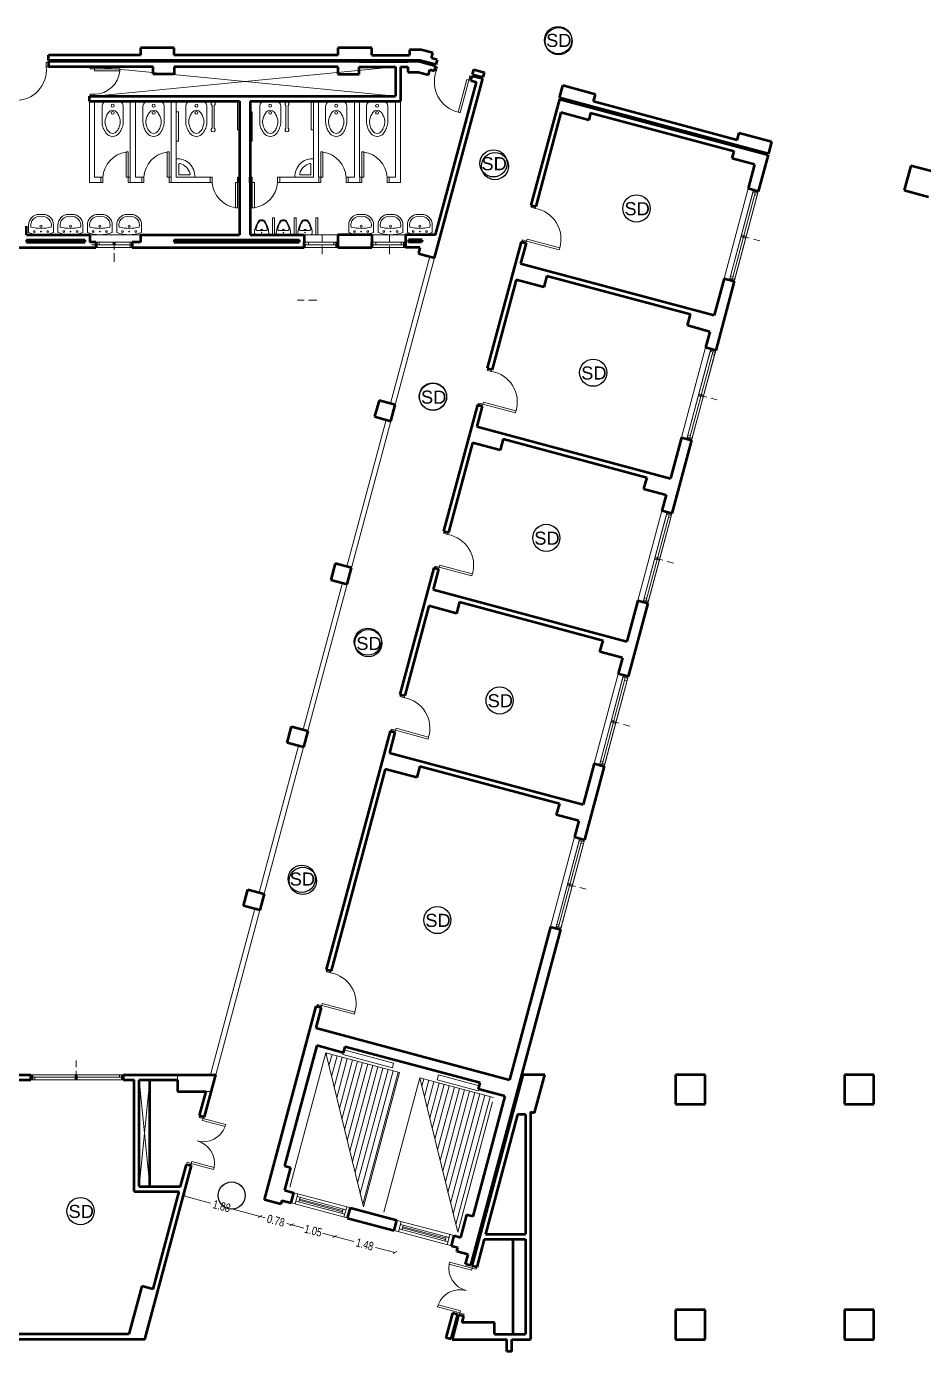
# Model space of a CAD drawing. Extents: x -24 to 119, y -16 to 95.
# Drawn here: x 12.5 to 33.75, y 9.56 to 40.95 of the extents above; entities that cross this region are included whole.
import ezdxf

# ---------------------------------------------------------------- set-up
doc = ezdxf.new("R2010")
doc.units = 0
doc.header["$LTSCALE"] = 0.8
doc.header["$MEASUREMENT"] = 0
doc.header["$PDMODE"] = 35
doc.header["$PDSIZE"] = 0.15
doc.linetypes.add('HIDDEN', pattern=[0.375, 0.25, -0.125])
doc.layers.get('0').update_dxf_attribs({"linetype": 'CONTINUOUS', "lineweight": 20})
doc.layers.get('DEFPOINTS').update_dxf_attribs({"linetype": 'CONTINUOUS', "lineweight": 20})
for name, color, linetype, lineweight in [('2-COL', 6, 'CONTINUOUS', 20), ('DOOR', 1, 'CONTINUOUS', 20), ('Elev', 31, 'CONTINUOUS', 20), ('HACTH', 2, 'CONTINUOUS', 20), ('WALL Part', 3, 'CONTINUOUS', 20), ('Walls', 1, 'CONTINUOUS', 50), ('WC', 3, 'CONTINUOUS', 20), ('WIN', 1, 'CONTINUOUS', 15)]:
    doc.layers.add(name, color=color, linetype=linetype, lineweight=lineweight)
doc.layers.add('FAS', color=4, linetype='CONTINUOUS')
doc.styles.add('MN-ANNO-Dim', font='sosa.shx', dxfattribs={"width": 0.8})
doc.styles.add('ROMANS', font='arial.ttf', dxfattribs={"width": 1.15, "height": 0.2})
doc.dimstyles.new('DIM- IN', dxfattribs={"dimtxt": 0.2, "dimasz": 0.07, "dimexe": 0.02, "dimexo": 0.1, "dimgap": 0.05, "dimtad": 0, "dimzin": 0, "dimdsep": 46, "dimtxsty": 'MN-ANNO-Dim', "dimblk": 'OBLIQUE', "dimcen": 0.1, "dimse1": 1, "dimse2": 1, "dimclrd": 191, "dimclre": 53, "dimclrt": 3, "dimadec": 0, "dimazin": 0, "dimtfac": 1, "dimtofl": 0, "dimtmove": 0, "dimatfit": 0, "dimfxl": 180, "dimtolj": 1, "dimtzin": 0, "dimlwd": 0, "dimlwe": 0, "dimarcsym": 0})

# ---------------------------------------------------------------- blocks, each defined once
blk = doc.blocks.new('A$C45795200')
for p, q in [((0, 0.12), (0, -0.12)), ((0.063, 0), (0.037, 0)), ((0.05, 0), (0.05, 0.011)), ((0.05, 0.011), (0.05, -0.012)), ((0.1, 0.114), (0.1, -0.114)), ((0.33, -0.03), (0.33, 0.03)), ((0.35, -0.03), (0.35, 0.03)), ((0, -0.044), (-0.007, -0.044))]:
    blk.add_line(p, q)
blk.add_circle((0.05, 0), 0.00697)
for centre, radius, start, end in [((0.05, 0.12), 0.05, 84.4274, 180), ((-0.002, -0.415), 0.588, 55.7905, 84.4274), ((0.154, 0.091), 0.0582, 73.8512, 157.0754), ((0.104, 0), 0.0245, 260.8971, 99.1029), ((0.104, 0), 0.0225, 260.8971, 99.1029), ((-0.002, -0.415), 0.568, 55.7905, 77.4754), ((0.3, 0.03), 0.03, 360, 55.7905), ((0.3, 0.03), 0.05, 360, 55.7905), ((0.05, -0.12), 0.05, 180, 275.5726), ((-0.002, 0.415), 0.588, 275.5726, 304.2095), ((0.154, -0.091), 0.0582, 202.9246, 286.1488), ((-0.002, 0.415), 0.568, 282.5246, 304.2095), ((0.3, -0.03), 0.03, 304.2095, 360), ((0.3, -0.03), 0.05, 304.2095, 360)]:
    blk.add_arc(centre, radius, start, end)
blk = doc.blocks.new('A$C455E5B58')
for p, q in [((0.045, 0.48), (-0.045, 0.48)), ((-0.295, 0.23), (-0.295, 0.05)), ((0.295, 0.05), (0.295, 0.23))]:
    blk.add_line(p, q)
for centre, radius in [((-0.158, 0.075), 0.02), ((0, 0.2), 0.025), ((0, 0.075), 0.01), ((0.158, 0.075), 0.02)]:
    blk.add_circle(centre, radius)
for centre, radius, start, end in [((-0.045, 0.23), 0.25, 90, 180), ((-0.045, 0.23), 0.2, 76.9971, 193.7173), ((0.045, 0.23), 0.2, 346.2827, 103.0029), ((0.045, 0.23), 0.25, 0, 90), ((0, 0.895), 0.895, 250.7605, 289.2395), ((0, 1.045), 0.895, 254.4967, 285.5033)]:
    blk.add_arc(centre, radius, start, end)
blk = doc.blocks.new('BD2')
for p, q in [((0.09, 0), (-0.09, 0)), ((-0.162, -0.315), (-0.162, -0.072)), ((0.162, -0.315), (0.162, -0.072))]:
    blk.add_line(p, q)
blk.add_lwpolyline([(-0.117, -0.315, -0.090619), (-0.106, -0.255, -0.076271), (-0.078, -0.19, -0.09883), (-0.036, -0.145), (-0.001, -0.136), (0.039, -0.148, -0.099446), (0.078, -0.19, -0.076271), (0.106, -0.255, -0.090619), (0.117, -0.315, -0.090619), (0.106, -0.375, -0.076271), (0.078, -0.44, -0.099446), (0.039, -0.482), (0, -0.494), (-0.039, -0.482, -0.099446), (-0.078, -0.44, -0.076271), (-0.106, -0.375, -0.090619)], format="xyb", close=True)
blk.add_lwpolyline([(0.162, -0.315, -0.000019), (0.162, -0.315, -0.087733), (0.149, -0.389, -0.074053), (0.116, -0.464, -0.109817), (0.058, -0.523), (0, -0.541), (-0.058, -0.523, -0.109817), (-0.116, -0.464, -0.074053), (-0.149, -0.389, -0.087733), (-0.162, -0.315, -0.087733)], format="xyb")
for centre in [(0.001, -0.067), (0.001, -0.176)]:
    blk.add_circle(centre, 0.0225)
for centre, start, end in [((-0.09, -0.072), 90, 180), ((0.09, -0.072), 360, 90)]:
    blk.add_arc(centre, 0.072, start, end)
blk = doc.blocks.new('_OBLIQUE')
at = {"color": 0, "linetype": 'ByBlock'}
blk.add_line((-0.5, -0.5), (0.5, 0.5), dxfattribs=at)
blk = doc.blocks.new('*D1352')
at = {"color": 191, "lineweight": 0, "transparency": 16777216}
for p, q in [((19.803, 12.289), (20.26, 12.166)), ((21.23, 11.907), (20.773, 12.029))]:
    blk.add_line(p, q, dxfattribs=at)
at = {"layer": 'DEFPOINTS', "color": 0, "transparency": 16777216}
for p in [(19.932, 12.772), (19.803, 12.289), (21.36, 12.389)]:
    blk.add_point(p, dxfattribs=at)
at = {"color": 191, "lineweight": 0, "transparency": 16777216, "xscale": 0.07, "yscale": 0.07, "zscale": 0.07}
for p, rotation in [((19.803, 12.289), 165.0000000000679), ((21.23, 11.907), 345.0000000000679)]:
    blk.add_blockref('_OBLIQUE', p, dxfattribs=dict(at, rotation=rotation))
at = {"color": 3, "transparency": 16777216, "insert": (20.516, 12.098), "char_height": 0.2, "attachment_point": 5, "rotation": 345, "style": 'MN-ANNO-Dim'}
blk.add_mtext('\\A1;1.48', dxfattribs=at)
blk = doc.blocks.new('*D1353')
at = {"color": 191, "lineweight": 0, "transparency": 16777216}
for p, q in [((18.785, 12.562), (19.072, 12.485)), ((19.803, 12.289), (19.516, 12.366))]:
    blk.add_line(p, q, dxfattribs=at)
at = {"layer": 'DEFPOINTS', "color": 0, "transparency": 16777216}
for p in [(18.914, 13.045), (18.785, 12.562), (19.932, 12.772)]:
    blk.add_point(p, dxfattribs=at)
at = {"color": 191, "lineweight": 0, "transparency": 16777216, "xscale": 0.07, "yscale": 0.07, "zscale": 0.07}
for p, rotation in [((18.785, 12.562), 165.0000000000679), ((19.803, 12.289), 345.0000000000679)]:
    blk.add_blockref('_OBLIQUE', p, dxfattribs=dict(at, rotation=rotation))
at = {"color": 3, "transparency": 16777216, "insert": (19.294, 12.425), "char_height": 0.2, "attachment_point": 5, "rotation": 345, "style": 'MN-ANNO-Dim'}
blk.add_mtext('\\A1;1.05', dxfattribs=at)
blk = doc.blocks.new('*D1354')
at = {"color": 191, "lineweight": 0, "transparency": 16777216}
for p, q in [((18.033, 12.763), (18.153, 12.731)), ((18.785, 12.562), (18.665, 12.594))]:
    blk.add_line(p, q, dxfattribs=at)
at = {"layer": 'DEFPOINTS', "color": 0, "transparency": 16777216}
for p in [(18.162, 13.246), (18.914, 13.045), (18.033, 12.763)]:
    blk.add_point(p, dxfattribs=at)
at = {"color": 191, "lineweight": 0, "transparency": 16777216, "xscale": 0.07, "yscale": 0.07, "zscale": 0.07}
for p, rotation in [((18.033, 12.763), 165.0000000000679), ((18.785, 12.562), 345.0000000000679)]:
    blk.add_blockref('_OBLIQUE', p, dxfattribs=dict(at, rotation=rotation))
at = {"color": 3, "transparency": 16777216, "insert": (18.409, 12.662), "char_height": 0.2, "attachment_point": 5, "rotation": 345, "style": 'MN-ANNO-Dim'}
blk.add_mtext('\\A1;0.78', dxfattribs=at)
blk = doc.blocks.new('*D1355')
at = {"color": 191, "lineweight": 0, "transparency": 16777216}
for p, q in [((16.217, 13.25), (16.861, 13.077)), ((18.033, 12.763), (17.389, 12.936))]:
    blk.add_line(p, q, dxfattribs=at)
at = {"layer": 'DEFPOINTS', "color": 0, "transparency": 16777216}
for p in [(16.346, 13.733), (16.217, 13.25), (18.162, 13.246)]:
    blk.add_point(p, dxfattribs=at)
at = {"color": 191, "lineweight": 0, "transparency": 16777216, "xscale": 0.07, "yscale": 0.07, "zscale": 0.07}
for p, rotation in [((16.217, 13.25), 165.0000000000679), ((18.033, 12.763), 345.0000000000679)]:
    blk.add_blockref('_OBLIQUE', p, dxfattribs=dict(at, rotation=rotation))
at = {"color": 3, "transparency": 16777216, "insert": (17.125, 13.006), "char_height": 0.2, "attachment_point": 5, "rotation": 345, "style": 'MN-ANNO-Dim'}
blk.add_mtext('\\A1;1.88', dxfattribs=at)
blk = doc.blocks.new('A$C465000F1')
at = {"layer": 'Elev'}
for p, q in [((-1.352, 0.362), (0, 0)), ((-1.253, 0.336), (-1.318, 0.094)), ((-1.417, 0.121), (-0.065, -0.241)), ((-1.3, 0.162), (-0.146, -0.147)), ((-1.271, 0.268), (-0.117, -0.041)), ((-1.203, 0.25), (-1.232, 0.144)), ((-1.221, 0.184), (-0.203, -0.089)), ((-1.214, 0.21), (-0.196, -0.063)), ((-0.099, 0.027), (-0.164, -0.215)), ((-0.185, -0.023), (-0.214, -0.129))]:
    blk.add_line(p, q, dxfattribs=at)

msp = doc.modelspace()

# ---------------------------------------------------------------- hatches: boundary and pattern name
at = {"layer": 'HACTH'}
h = msp.add_hatch(dxfattribs=at)
h.set_pattern_fill('ANSI31', color=256, angle=45, style=0)
h.set_pattern_definition([(255, (-10.62129, 22.10372), (-0.12074073, 0.0323524), [])])
h.paths.add_polyline_path([(20.062, 14.717), (19.594, 16.625), (20.771, 15.945)])
h.paths.add_polyline_path([(20.485, 12.99), (20.062, 14.717), (20.771, 15.945), (21.209, 15.692)])
h.paths.add_polyline_path([(21.209, 15.692), (20.771, 15.945), (20.961, 16.274), (21.338, 16.173)])
h.paths.add_polyline_path([(20.771, 15.945), (19.594, 16.625), (19.59, 16.642), (20.961, 16.274)])
h = msp.add_hatch(dxfattribs=at)
h.set_pattern_fill('ANSI31', color=256, angle=45, style=0)
h.set_pattern_definition([(255, (50.23276, 5.79792), (0.12074073, -0.0323524), [])])
h.paths.add_polyline_path([(22.717, 12.393), (23.569, 15.576), (21.837, 16.04), (21.837, 15.98)])

# ---------------------------------------------------------------- linework, layer by layer
at = {"layer": '2-COL'}
msp.add_lwpolyline([(16.879, 15.72), (16.079, 15.72), (16.079, 16.12), (16.986, 16.12)], close=True, dxfattribs=at)
at = {"layer": 'DOOR'}
for p, q in [((12.97, 40.1), (13.02, 40.1)), ((12.97, 40), (12.97, 40.1)), ((13.02, 40), (12.97, 40)), ((14.01, 39.95), (14.01, 40)), ((14.11, 39.95), (14.01, 39.95)), ((14.11, 40), (14.11, 39.95)), ((22.161, 39.904), (22.21, 39.891)), ((22.236, 39.987), (22.187, 40)), ((22.21, 39.891), (22.236, 39.987)), ((22.982, 39.684), (23.008, 39.78)), ((23.031, 39.671), (22.982, 39.684)), ((23.008, 39.78), (23.057, 39.767)), ((14.01, 39.35), (14.01, 39.3)), ((14.11, 39.35), (14.01, 39.35)), ((14.11, 39.3), (14.11, 39.35)), ((14.26, 37.38), (14.31, 37.38)), ((14.31, 37.38), (14.31, 37.26)), ((14.96, 37.38), (14.91, 37.38)), ((14.91, 37.38), (14.91, 37.26)), ((15.23, 37.38), (15.28, 37.38)), ((15.28, 37.38), (15.28, 37.26)), ((15.93, 37.38), (15.88, 37.38)), ((15.88, 37.38), (15.88, 37.26)), ((16.9, 37.38), (16.85, 37.38)), ((16.9, 37.26), (16.9, 37.38)), ((17.5, 37.38), (17.55, 37.38)), ((17.5, 37.26), (17.5, 37.38)), ((17.85, 37.38), (17.8, 37.38)), ((17.85, 37.26), (17.85, 37.38)), ((18.45, 37.38), (18.5, 37.38)), ((18.45, 37.26), (18.45, 37.38)), ((19.424, 37.38), (19.474, 37.38)), ((19.474, 37.38), (19.474, 37.26)), ((20.124, 37.38), (20.074, 37.38)), ((20.074, 37.38), (20.074, 37.26)), ((20.396, 37.38), (20.446, 37.38)), ((20.446, 37.38), (20.446, 37.26)), ((21.096, 37.38), (21.046, 37.38)), ((21.046, 37.38), (21.046, 37.26)), ((14.31, 37.26), (14.26, 37.26)), ((14.91, 37.26), (14.96, 37.26)), ((15.28, 37.26), (15.23, 37.26)), ((15.88, 37.26), (15.93, 37.26)), ((16.85, 37.26), (16.9, 37.26)), ((17.55, 37.26), (17.5, 37.26)), ((17.8, 37.26), (17.85, 37.26)), ((18.5, 37.26), (18.45, 37.26)), ((19.474, 37.26), (19.424, 37.26)), ((20.074, 37.26), (20.124, 37.26)), ((20.446, 37.26), (20.396, 37.26)), ((21.046, 37.26), (21.096, 37.26)), ((24.459, 36.669), (24.472, 36.717)), ((24.556, 36.643), (24.459, 36.669)), ((24.569, 36.691), (24.556, 36.643)), ((24.252, 35.896), (24.239, 35.848)), ((24.349, 35.87), (24.252, 35.896)), ((24.336, 35.822), (24.349, 35.87)), ((23.424, 32.805), (23.437, 32.853)), ((23.52, 32.779), (23.424, 32.805)), ((23.533, 32.828), (23.52, 32.779)), ((23.217, 32.032), (23.204, 31.984)), ((23.313, 32.006), (23.217, 32.032)), ((23.3, 31.958), (23.313, 32.006)), ((22.389, 28.941), (22.402, 28.99)), ((22.485, 28.916), (22.389, 28.941)), ((22.498, 28.964), (22.485, 28.916)), ((22.182, 28.169), (22.169, 28.12)), ((22.278, 28.143), (22.182, 28.169)), ((22.265, 28.094), (22.278, 28.143)), ((21.353, 25.078), (21.366, 25.126)), ((21.45, 25.052), (21.353, 25.078)), ((21.463, 25.1), (21.45, 25.052)), ((21.146, 24.305), (21.133, 24.257)), ((21.243, 24.279), (21.146, 24.305)), ((21.23, 24.231), (21.243, 24.279)), ((19.606, 18.558), (19.619, 18.606)), ((19.703, 18.532), (19.606, 18.558)), ((19.716, 18.58), (19.703, 18.532)), ((19.399, 17.785), (19.386, 17.737)), ((19.496, 17.759), (19.399, 17.785)), ((19.483, 17.711), (19.496, 17.759)), ((16.59, 15.107), (16.603, 15.156)), ((16.687, 15.081), (16.59, 15.107)), ((16.7, 15.13), (16.687, 15.081)), ((16.306, 14.045), (16.293, 13.996)), ((16.402, 14.019), (16.306, 14.045)), ((16.389, 13.971), (16.402, 14.019)), ((23.07, 11.587), (23.057, 11.539)), ((23.057, 11.539), (23.154, 11.513)), ((23.154, 11.513), (23.167, 11.561)), ((22.76, 10.428), (22.772, 10.476)), ((22.772, 10.476), (22.869, 10.45)), ((22.869, 10.45), (22.856, 10.402))]:
    msp.add_line(p, q, dxfattribs=at)
for points in [[(14.71, 39.95), (14.71, 39.9), (14.11, 39.9), (14.11, 39.95)], [(22.775, 38.911), (22.727, 38.924), (22.934, 39.697), (22.982, 39.684)], [(14.91, 37.98), (14.86, 37.98), (14.86, 37.38), (14.91, 37.38)], [(15.88, 37.98), (15.83, 37.98), (15.83, 37.38), (15.88, 37.38)], [(19.474, 37.98), (19.524, 37.98), (19.524, 37.38), (19.474, 37.38)], [(20.446, 37.98), (20.496, 37.98), (20.496, 37.38), (20.446, 37.38)], [(17.5, 36.66), (17.45, 36.66), (17.45, 37.26), (17.5, 37.26)], [(17.85, 36.66), (17.9, 36.66), (17.9, 37.26), (17.85, 37.26)], [(25.121, 35.663), (25.134, 35.711), (24.362, 35.918), (24.349, 35.87)], [(24.086, 31.799), (24.099, 31.848), (23.326, 32.055), (23.313, 32.006)], [(23.051, 27.936), (23.064, 27.984), (22.291, 28.191), (22.278, 28.143)], [(22.016, 24.072), (22.029, 24.12), (21.256, 24.327), (21.243, 24.279)], [(20.269, 17.552), (20.282, 17.6), (19.509, 17.807), (19.496, 17.759)], [(17.218, 14.939), (17.205, 14.891), (16.674, 15.033), (16.687, 15.081)], [(16.934, 13.877), (16.947, 13.925), (16.415, 14.067), (16.402, 14.019)], [(22.526, 11.681), (22.513, 11.633), (23.044, 11.49), (23.057, 11.539)], [(22.241, 10.618), (22.254, 10.667), (22.785, 10.524), (22.772, 10.476)]]:
    msp.add_lwpolyline(points, close=True, dxfattribs=at)
for centre, radius, start, end in [((12.24, 39.932), 0.733, 268.4075, 5.2877), ((14.112, 39.95), 0.6, 269.8007, 355.2202), ((22.897, 39.637), 0.733, 159.7123, 256.5925), ((14.959, 37.337), 0.65, 98.7609, 176.2182), ((15.929, 37.337), 0.65, 98.7609, 176.2182), ((19.424, 37.337), 0.65, 3.7818, 81.2391), ((20.397, 37.337), 0.65, 3.7818, 81.2391), ((17.549, 37.303), 0.65, 183.7818, 261.2391), ((17.801, 37.303), 0.65, 278.7609, 356.2182), ((24.432, 35.921), 0.733, 343.4075, 80.2877), ((23.397, 32.057), 0.733, 343.4075, 80.2877), ((22.362, 28.193), 0.733, 343.4075, 80.2877), ((21.326, 24.33), 0.733, 343.4075, 80.2877), ((19.579, 17.81), 0.733, 343.4075, 80.2877), ((16.689, 15.081), 0.55, 254.7628, 339.7846), ((16.405, 14.018), 0.55, 350.2154, 75.2372), ((23.055, 11.539), 0.55, 170.2154, 255.2372), ((22.77, 10.477), 0.55, 74.7628, 159.7846)]:
    msp.add_arc(centre, radius, start, end, dxfattribs=at)
at = {"layer": 'Elev'}
for p, q in [((18.737, 13.459), (19.59, 16.642)), ((19.59, 16.642), (21.338, 16.173)), ((19.59, 16.642), (20.485, 12.99)), ((20.023, 16.712), (19.992, 16.596)), ((20.023, 16.712), (21.2, 16.397)), ((19.992, 16.596), (21.169, 16.281)), ((21.2, 16.397), (21.169, 16.281)), ((21.338, 16.173), (20.485, 12.99)), ((21.821, 16.044), (20.968, 12.861)), ((21.821, 16.044), (22.717, 12.393)), ((21.821, 16.044), (23.569, 15.576)), ((22.259, 16.113), (22.228, 15.997)), ((22.259, 16.113), (23.23, 15.853)), ((15.421, 13.47), (15.171, 16)), ((15.421, 16), (15.171, 13.47)), ((22.228, 15.997), (23.199, 15.737)), ((23.23, 15.853), (23.199, 15.737)), ((23.543, 15.475), (22.717, 12.393))]:
    msp.add_line(p, q, dxfattribs=at)
at = {"layer": 'FAS'}
for centre in [(25.098, 40.63), (25.11, 40.604), (23.566, 37.71), (23.601, 37.645), (26.954, 36.642), (25.929, 32.751), (22.13, 32.187), (22.133, 32.178), (24.818, 28.837), (20.589, 26.379), (20.6, 26.343), (23.711, 24.986), (19.022, 20.762), (19.048, 20.711), (22.235, 19.784), (17.362, 13.257), (13.781, 12.888)]:
    msp.add_circle(centre, 0.322, dxfattribs=at)
at = {"layer": 'WALL Part'}
for p, q in [((13.99, 39.18), (13.99, 37.26)), ((14.11, 39.18), (14.11, 37.38)), ((14.96, 39.18), (14.96, 37.26)), ((15.08, 39.18), (15.08, 37.38)), ((15.93, 39.18), (15.93, 37.38)), ((16.05, 39.18), (16.05, 37.38)), ((19.3, 39.18), (19.3, 37.38)), ((19.42, 39.18), (19.42, 37.38)), ((20.27, 39.18), (20.27, 37.38)), ((20.39, 39.18), (20.39, 37.38)), ((21.24, 39.18), (21.24, 37.38)), ((21.36, 39.18), (21.36, 37.26)), ((14.11, 37.38), (14.26, 37.38)), ((14.123, 37.38), (14.26, 37.38)), ((14.26, 37.38), (14.26, 37.26)), ((14.26, 37.26), (14.26, 37.38)), ((14.26, 37.38), (14.26, 37.26)), ((15.08, 37.38), (15.23, 37.38)), ((15.23, 37.38), (15.23, 37.26)), ((15.23, 37.26), (15.23, 37.38)), ((15.23, 37.38), (15.23, 37.26)), ((15.93, 37.26), (15.93, 37.38)), ((15.93, 37.26), (15.93, 37.38)), ((15.93, 37.38), (15.93, 37.26)), ((16.05, 37.38), (16.85, 37.38)), ((16.85, 37.26), (16.85, 37.38)), ((16.85, 37.38), (16.85, 37.26)), ((16.85, 37.26), (16.85, 37.38)), ((18.5, 37.26), (18.5, 37.38)), ((18.5, 37.38), (18.5, 37.26)), ((18.5, 37.26), (18.5, 37.38)), ((18.5, 37.38), (19.3, 37.38)), ((19.42, 37.38), (19.424, 37.38)), ((19.424, 37.26), (19.424, 37.38)), ((19.424, 37.26), (19.424, 37.38)), ((19.424, 37.38), (19.424, 37.26)), ((20.124, 37.38), (20.124, 37.26)), ((20.124, 37.26), (20.124, 37.38)), ((20.124, 37.38), (20.124, 37.26)), ((20.124, 37.38), (20.27, 37.38)), ((20.39, 37.38), (20.396, 37.38)), ((20.396, 37.26), (20.396, 37.38)), ((20.396, 37.26), (20.396, 37.38)), ((20.396, 37.38), (20.396, 37.26)), ((21.096, 37.38), (21.096, 37.26)), ((21.096, 37.26), (21.096, 37.38)), ((21.096, 37.38), (21.096, 37.26)), ((21.096, 37.38), (21.24, 37.38)), ((13.99, 37.26), (14.26, 37.26)), ((14.96, 37.26), (15.23, 37.26)), ((15.93, 37.26), (16.85, 37.26)), ((18.5, 37.26), (19.424, 37.26)), ((20.124, 37.26), (20.396, 37.26)), ((21.096, 37.26), (21.36, 37.26))]:
    msp.add_line(p, q, dxfattribs=at)
at = {"layer": 'Walls'}
for p, q in [((15.2, 40.27), (13.02, 40.27)), ((13.02, 40.15), (13.02, 40.27)), ((16, 40.45), (15.2, 40.45)), ((15.2, 40.45), (15.2, 40.27)), ((16, 40.27), (16, 40.45)), ((19.749, 40.27), (16, 40.27)), ((19.88, 40.27), (19.749, 40.27)), ((20.68, 40.45), (19.88, 40.45)), ((19.88, 40.45), (19.88, 40.27)), ((20.68, 40.27), (20.68, 40.45)), ((20.68, 40.27), (21.572, 40.27)), ((21.855, 40.4), (21.572, 40.4)), ((21.572, 40.4), (21.572, 40.27)), ((22.128, 40.327), (21.855, 40.4)), ((22.094, 40.201), (22.128, 40.327)), ((22.231, 40.165), (22.094, 40.201)), ((21.822, 40.15), (13.02, 40.15)), ((13.02, 40.12), (13.02, 40)), ((21.818, 40.12), (13.02, 40.12)), ((13.02, 40.12), (13.02, 40)), ((15.5, 40), (13.02, 40)), ((14.11, 40), (13.99, 40)), ((15.5, 39.82), (15.5, 40)), ((19.749, 40), (16, 40)), ((16, 40), (16, 39.82)), ((19.88, 40), (19.749, 40)), ((19.88, 40), (19.88, 39.82)), ((20.38, 40.12), (21.535, 40.12)), ((20.38, 40), (21.24, 40)), ((20.38, 40), (21.24, 40)), ((20.38, 39.82), (20.38, 40)), ((21.24, 40), (21.24, 39.3)), ((21.36, 40), (21.535, 40)), ((21.36, 40), (21.535, 40)), ((21.36, 40), (21.36, 39.18)), ((21.535, 40), (21.535, 39.87)), ((21.535, 39.87), (21.785, 39.87)), ((21.785, 39.87), (22.026, 39.805)), ((21.818, 40.12), (22.192, 40.02)), ((22.2, 40.049), (21.822, 40.15)), ((22.026, 39.805), (22.059, 39.926)), ((22.06, 39.931), (22.161, 39.904)), ((22.192, 40.02), (22.161, 39.904)), ((22.231, 40.165), (22.2, 40.049)), ((23.07, 39.816), (23.101, 39.932)), ((23.101, 39.932), (23.349, 39.865)), ((16, 39.82), (15.5, 39.82)), ((19.88, 39.82), (20.38, 39.82)), ((22.171, 35.47), (23.31, 39.72)), ((22.194, 36.02), (23.163, 39.635)), ((23.031, 39.671), (23.062, 39.787)), ((23.031, 39.671), (23.163, 39.635)), ((23.062, 39.787), (23.31, 39.72)), ((23.07, 39.816), (23.318, 39.749)), ((23.318, 39.749), (23.349, 39.865)), ((25.133, 39.263), (25.211, 39.552)), ((25.984, 39.345), (25.211, 39.552)), ((13.99, 39.3), (14.11, 39.3)), ((13.99, 39.18), (13.99, 39.3)), ((14.11, 39.3), (21.24, 39.3)), ((30.079, 37.938), (25.133, 39.263)), ((25.937, 39.172), (25.984, 39.345)), ((13.99, 39.18), (17.55, 39.18)), ((17.55, 39.18), (17.55, 37.38)), ((17.8, 39.18), (17.8, 37.38)), ((17.8, 39.18), (21.36, 39.18)), ((25.126, 39.234), (24.453, 36.722)), ((25.126, 39.234), (30.071, 37.909)), ((29.337, 38.26), (25.937, 39.172)), ((25.164, 38.913), (24.569, 36.691)), ((25.821, 38.737), (25.164, 38.913)), ((25.867, 38.911), (25.821, 38.737)), ((25.867, 38.911), (29.267, 38)), ((29.337, 38.26), (29.384, 38.434)), ((29.384, 38.434), (30.157, 38.227)), ((29.221, 37.826), (29.267, 38)), ((30.157, 38.227), (30.079, 37.938)), ((29.752, 37.683), (29.221, 37.826)), ((29.752, 37.683), (29.599, 37.111)), ((30.071, 37.909), (29.84, 37.046)), ((17.55, 37.38), (17.55, 36.02)), ((17.55, 37.38), (17.55, 36.02)), ((17.55, 37.38), (17.55, 37.26)), ((17.55, 37.38), (17.55, 37.26)), ((17.55, 37.26), (17.55, 37.38)), ((17.8, 37.38), (17.8, 36.02)), ((17.8, 37.38), (17.8, 36.02)), ((17.8, 37.38), (17.8, 37.26)), ((17.8, 37.38), (17.8, 37.26)), ((17.8, 37.26), (17.8, 37.38)), ((33.451, 37.655), (33.296, 37.076)), ((34.03, 37.5), (33.451, 37.655)), ((29.84, 37.046), (29.599, 37.111)), ((29.724, 37.077), (29.84, 37.046)), ((29.724, 37.077), (29.84, 37.046)), ((33.296, 37.076), (33.875, 36.92)), ((24.453, 36.722), (24.569, 36.691)), ((12.5, 36.02), (12.5, 36.22)), ((12.5, 36.02), (14, 36.02)), ((12.5, 35.9), (13.88, 35.9)), ((12.5, 35.9), (12.5, 35.84)), ((12.5, 35.84), (13.88, 35.84)), ((13.88, 35.9), (13.88, 35.84)), ((14, 36.02), (14, 35.84)), ((14.145, 35.84), (14, 35.84)), ((14.145, 35.84), (14.145, 35.72)), ((15.005, 35.84), (15.005, 35.72)), ((15.2, 35.84), (15.005, 35.84)), ((15.2, 36.02), (17.55, 36.02)), ((15.2, 36.02), (15.2, 35.84)), ((16, 35.9), (18.96, 35.9)), ((16, 35.9), (16, 35.84)), ((16, 35.84), (18.96, 35.84)), ((17.8, 36.02), (19.08, 36.02)), ((18.96, 35.9), (18.96, 35.84)), ((18.96, 35.9), (18.96, 35.84)), ((19.08, 36.02), (19.08, 35.72)), ((19.08, 36.02), (19.08, 35.72)), ((19.08, 35.84), (19.08, 35.72)), ((19.08, 35.84), (19.08, 35.72)), ((19.08, 35.72), (19.08, 35.84)), ((19.08, 35.84), (19.08, 35.72)), ((19.08, 35.84), (19.08, 35.72)), ((19.08, 35.72), (19.08, 35.84)), ((20.68, 36.02), (19.88, 36.02)), ((19.88, 36.02), (19.88, 35.72)), ((19.88, 36.02), (19.88, 35.77)), ((19.88, 35.84), (19.88, 35.72)), ((19.88, 35.72), (19.88, 35.84)), ((20.68, 36.02), (20.68, 35.72)), ((20.68, 36.02), (20.68, 35.72)), ((20.68, 35.84), (20.68, 35.72)), ((20.68, 35.84), (20.68, 35.72)), ((20.68, 35.72), (20.68, 35.84)), ((20.68, 35.84), (20.68, 35.72)), ((20.68, 35.84), (20.68, 35.72)), ((20.68, 35.72), (20.68, 35.84)), ((22.194, 36.02), (21.48, 36.02)), ((21.48, 36.02), (21.48, 35.72)), ((21.48, 36.02), (21.48, 35.72)), ((21.48, 35.84), (21.48, 35.72)), ((21.48, 35.72), (21.48, 35.84)), ((21.872, 35.9), (21.55, 35.9)), ((21.55, 35.9), (21.55, 35.84)), ((21.55, 35.9), (21.55, 35.84)), ((21.856, 35.84), (21.55, 35.84)), ((21.872, 35.9), (21.856, 35.84)), ((24.22, 35.853), (23.417, 32.859)), ((24.336, 35.822), (24.206, 35.339)), ((24.336, 35.822), (24.22, 35.853)), ((24.22, 35.853), (24.336, 35.822)), ((24.336, 35.822), (24.328, 35.795)), ((12.12, 35.72), (14.145, 35.72)), ((15.005, 35.72), (19.08, 35.72)), ((19.88, 35.72), (20.68, 35.72)), ((21.824, 35.72), (21.48, 35.72)), ((21.824, 35.72), (21.785, 35.574)), ((21.785, 35.574), (22.171, 35.47)), ((24.206, 35.339), (28.794, 34.11)), ((24.103, 34.953), (23.533, 32.828)), ((24.76, 34.777), (24.103, 34.953)), ((24.832, 35.047), (24.76, 34.777)), ((24.832, 35.047), (28.232, 34.136)), ((29.029, 34.986), (28.794, 34.11)), ((29.271, 34.921), (28.831, 33.279)), ((29.029, 34.986), (29.271, 34.921)), ((29.155, 34.952), (29.271, 34.921)), ((29.271, 34.921), (29.155, 34.952)), ((28.16, 33.866), (28.232, 34.136)), ((28.691, 33.723), (28.16, 33.866)), ((28.691, 33.723), (28.589, 33.344)), ((28.831, 33.279), (28.589, 33.344)), ((28.715, 33.31), (28.831, 33.279)), ((28.715, 33.31), (28.831, 33.279)), ((23.417, 32.859), (23.533, 32.828)), ((20.853, 32.096), (20.749, 31.71)), ((21.239, 31.993), (20.853, 32.096)), ((20.749, 31.71), (21.136, 31.606)), ((21.136, 31.606), (21.239, 31.993)), ((23.185, 31.989), (22.382, 28.995)), ((23.3, 31.958), (23.171, 31.475)), ((23.3, 31.958), (23.185, 31.989)), ((23.185, 31.989), (23.3, 31.958)), ((23.3, 31.958), (23.293, 31.931)), ((23.171, 31.475), (27.759, 30.246)), ((23.068, 31.089), (22.498, 28.964)), ((23.724, 30.913), (23.068, 31.089)), ((23.797, 31.183), (23.724, 30.913)), ((23.797, 31.183), (27.197, 30.272)), ((28.02, 31.219), (27.759, 30.246)), ((28.261, 31.154), (27.795, 29.415)), ((28.02, 31.219), (28.261, 31.154)), ((28.145, 31.185), (28.261, 31.154)), ((28.261, 31.154), (28.145, 31.185)), ((27.197, 30.272), (27.124, 30.002)), ((27.124, 30.002), (27.656, 29.859)), ((27.656, 29.859), (27.554, 29.48)), ((27.795, 29.415), (27.554, 29.48)), ((27.68, 29.446), (27.795, 29.415)), ((27.68, 29.446), (27.795, 29.415)), ((22.382, 28.995), (22.498, 28.964)), ((19.818, 28.233), (19.714, 27.846)), ((20.204, 28.129), (19.818, 28.233)), ((20.1, 27.743), (20.204, 28.129)), ((22.149, 28.126), (21.347, 25.131)), ((22.265, 28.094), (22.136, 27.612)), ((22.265, 28.094), (22.149, 28.126)), ((22.149, 28.126), (22.265, 28.094)), ((22.265, 28.094), (22.258, 28.067)), ((19.714, 27.846), (20.1, 27.743)), ((22.136, 27.612), (26.724, 26.382)), ((22.762, 27.32), (22.689, 27.049)), ((22.762, 27.32), (26.162, 26.409)), ((26.985, 27.355), (26.724, 26.382)), ((26.985, 27.355), (27.226, 27.29)), ((27.11, 27.321), (27.226, 27.29)), ((27.226, 27.29), (27.11, 27.321)), ((22.032, 27.225), (21.463, 25.1)), ((22.689, 27.049), (22.032, 27.225)), ((27.226, 27.29), (26.76, 25.551)), ((26.089, 26.138), (26.162, 26.409)), ((26.62, 25.996), (26.089, 26.138)), ((26.62, 25.996), (26.519, 25.616)), ((26.76, 25.551), (26.519, 25.616)), ((26.644, 25.583), (26.76, 25.551)), ((26.644, 25.583), (26.76, 25.551)), ((21.347, 25.131), (21.463, 25.1)), ((18.679, 23.983), (18.782, 24.369)), ((18.782, 24.369), (19.169, 24.265)), ((19.169, 24.265), (19.065, 23.879)), ((21.114, 24.262), (19.6, 18.611)), ((21.23, 24.231), (21.1, 23.748)), ((21.23, 24.231), (21.114, 24.262)), ((21.114, 24.262), (21.23, 24.231)), ((21.23, 24.231), (21.223, 24.204)), ((19.065, 23.879), (18.679, 23.983)), ((21.1, 23.748), (25.689, 22.518)), ((20.997, 23.361), (19.716, 18.58)), ((21.75, 23.16), (20.997, 23.361)), ((21.823, 23.43), (21.75, 23.16)), ((21.823, 23.43), (25.126, 22.545)), ((25.949, 23.491), (25.689, 22.518)), ((26.191, 23.426), (25.725, 21.688)), ((25.949, 23.491), (26.191, 23.426)), ((26.075, 23.457), (26.191, 23.426)), ((26.191, 23.426), (26.075, 23.457)), ((25.126, 22.545), (25.054, 22.274)), ((25.585, 22.132), (25.054, 22.274)), ((25.585, 22.132), (25.483, 21.752)), ((25.483, 21.752), (25.725, 21.688)), ((25.609, 21.719), (25.725, 21.688)), ((17.643, 20.119), (17.747, 20.505)), ((17.747, 20.505), (18.133, 20.402)), ((18.03, 20.015), (17.643, 20.119)), ((18.133, 20.402), (18.03, 20.015)), ((25.155, 19.563), (23.022, 11.6)), ((24.914, 19.627), (23.942, 15.998)), ((24.914, 19.627), (25.155, 19.563)), ((25.04, 19.594), (25.155, 19.563)), ((25.155, 19.563), (25.04, 19.594)), ((19.6, 18.611), (19.716, 18.58)), ((18.138, 13.154), (19.367, 17.742)), ((19.483, 17.711), (19.353, 17.228)), ((19.483, 17.711), (19.367, 17.742)), ((19.367, 17.742), (19.483, 17.711)), ((19.483, 17.711), (19.476, 17.684)), ((19.353, 17.228), (23.942, 15.998)), ((19.376, 16.808), (18.612, 13.958)), ((20.003, 16.64), (19.376, 16.808)), ((20.042, 16.784), (20.003, 16.64)), ((23.249, 15.925), (20.042, 16.784)), ((12.12, 16.12), (12.6, 16.12)), ((12.6, 16), (12.6, 16.12)), ((12.6, 16.12), (12.6, 16)), ((14.8, 16), (14.8, 16.12)), ((14.8, 16), (14.8, 16.12)), ((14.8, 16.12), (16.986, 16.12)), ((16.719, 15.125), (16.986, 16.12)), ((24.264, 16.12), (23.051, 11.592)), ((24.782, 16.12), (24.264, 16.12)), ((24.54, 15.218), (24.782, 16.12)), ((28.58, 16.12), (27.88, 16.12)), ((27.88, 16.12), (27.88, 15.42)), ((28.58, 15.42), (28.58, 16.12)), ((32.58, 16.12), (31.88, 16.12)), ((31.88, 16.12), (31.88, 15.42)), ((32.58, 15.42), (32.58, 16.12)), ((7.9, 16), (12.6, 16)), ((14.8, 16), (15.051, 16)), ((15.051, 13.35), (15.051, 16)), ((15.171, 13.47), (15.171, 16)), ((15.171, 16), (16.079, 16)), ((15.421, 13.47), (15.421, 16)), ((16.079, 16), (16.079, 15.72)), ((16.079, 15.72), (16.755, 15.72)), ((16.603, 15.156), (16.755, 15.72)), ((23.21, 15.78), (23.249, 15.925)), ((23.838, 15.612), (23.21, 15.78)), ((23.838, 15.612), (23.075, 12.763)), ((27.88, 15.42), (28.58, 15.42)), ((31.88, 15.42), (32.58, 15.42)), ((16.603, 15.156), (16.719, 15.125)), ((24.135, 15.174), (23.376, 12.341)), ((24.323, 15.174), (24.135, 15.174)), ((24.323, 15.174), (24.135, 15.174)), ((24.323, 15.174), (24.323, 12.341)), ((24.443, 15.244), (24.443, 9.85)), ((24.443, 15.244), (24.54, 15.218)), ((15.306, 9.85), (16.409, 13.965)), ((16.152, 13.47), (16.293, 13.996)), ((16.293, 13.996), (16.409, 13.965)), ((18.612, 13.958), (18.757, 13.919)), ((18.757, 13.919), (18.613, 13.384)), ((15.051, 13.35), (16.12, 13.35)), ((15.171, 13.47), (16.152, 13.47)), ((15.501, 11.04), (16.12, 13.35)), ((18.613, 13.384), (18.834, 13.325)), ((18.769, 13.084), (18.834, 13.325)), ((18.524, 13.05), (18.138, 13.154)), ((18.549, 13.143), (18.524, 13.05)), ((18.549, 13.143), (18.769, 13.084)), ((20.11, 12.724), (20.175, 12.966)), ((20.175, 12.966), (21.279, 12.67)), ((20.11, 12.724), (21.215, 12.428)), ((21.215, 12.428), (21.279, 12.67)), ((22.93, 12.801), (22.786, 12.266)), ((23.075, 12.763), (22.93, 12.801)), ((22.567, 12.066), (22.632, 12.307)), ((22.632, 12.307), (22.786, 12.266)), ((23.376, 12.341), (24.323, 12.341)), ((22.567, 12.066), (22.722, 12.025)), ((22.697, 11.932), (22.722, 12.025)), ((22.967, 11.86), (22.697, 11.932)), ((23.344, 12.221), (23.167, 11.561)), ((23.344, 12.221), (24.323, 12.221)), ((24.023, 12.221), (24.023, 9.97)), ((24.323, 12.221), (24.323, 9.97)), ((22.906, 11.631), (22.967, 11.86)), ((23.022, 11.6), (22.906, 11.631)), ((23.167, 11.561), (23.051, 11.592)), ((15.23, 11.113), (14.924, 9.97)), ((15.501, 11.04), (15.23, 11.113)), ((22.595, 10.472), (22.439, 9.889)), ((22.711, 10.441), (22.555, 9.858)), ((22.74, 10.433), (22.584, 9.85)), ((22.711, 10.441), (22.595, 10.472)), ((22.856, 10.402), (22.74, 10.433)), ((22.856, 10.402), (22.815, 10.25)), ((28.58, 10.55), (27.88, 10.55)), ((27.88, 10.55), (27.88, 9.85)), ((28.58, 9.85), (28.58, 10.55)), ((32.58, 10.55), (31.88, 10.55)), ((31.88, 10.55), (31.88, 9.85)), ((32.58, 9.85), (32.58, 10.55)), ((23.591, 10.25), (22.815, 10.25)), ((23.591, 9.97), (23.591, 10.25)), ((14.924, 9.97), (10.237, 9.97)), ((15.306, 9.85), (10.237, 9.85)), ((22.555, 9.858), (22.439, 9.889)), ((22.584, 9.85), (23.88, 9.85)), ((23.591, 9.97), (24.323, 9.97)), ((23.88, 9.562), (23.88, 9.85)), ((24, 9.85), (24.443, 9.85)), ((24, 9.562), (24, 9.85)), ((27.88, 9.85), (28.58, 9.85)), ((31.88, 9.85), (32.58, 9.85)), ((24, 9.562), (23.88, 9.562)), ((24, 9.562), (23.88, 9.562))]:
    msp.add_line(p, q, dxfattribs=at)
at = {"layer": 'WC'}
for p, q in [((21.24, 40), (14.11, 39.3)), ((14.11, 40), (21.24, 39.3)), ((16.11, 37.687), (16.11, 37.44)), ((19.24, 37.687), (19.24, 37.44)), ((16.357, 37.44), (16.11, 37.44)), ((18.993, 37.44), (19.24, 37.44)), ((18.326, 36.418), (18.376, 36.418)), ((18.326, 36.02), (18.326, 36.418)), ((18.376, 36.418), (18.376, 36.02)), ((18.841, 36.418), (18.89, 36.418)), ((18.841, 36.02), (18.841, 36.418)), ((18.89, 36.418), (18.89, 36.02)), ((19.356, 36.418), (19.405, 36.418)), ((19.356, 36.02), (19.356, 36.418)), ((19.405, 36.418), (19.405, 36.02)), ((19.88, 36.02), (19.08, 36.02)), ((21.48, 36.02), (20.68, 36.02))]:
    msp.add_line(p, q, dxfattribs=at)
for points in [[(16.05, 38.93), (16.101, 38.93), (16.101, 38.235), (16.05, 38.235)], [(17.499, 39.18), (17.55, 39.18), (17.55, 38.505), (17.499, 38.505)], [(17.8, 38.93), (17.851, 38.93), (17.851, 38.235), (17.8, 38.235)], [(19.249, 39.18), (19.3, 39.18), (19.3, 38.505), (19.249, 38.505)]]:
    msp.add_lwpolyline(points, close=True, dxfattribs=at)
for points in [[(16.898, 38.546), (16.898, 39.081)], [(16.949, 39.081), (16.949, 38.546)], [(18.648, 38.546), (18.648, 39.081)], [(18.699, 39.081), (18.699, 38.546)]]:
    msp.add_lwpolyline(points, dxfattribs=at)
for centre, radius, start, end in [((16.923, 39.122), 0.0479, 302.0112, 237.9888), ((18.673, 39.122), 0.0479, 302.0112, 237.9888), ((16.923, 38.505), 0.0479, 122.0112, 57.9888), ((18.673, 38.505), 0.0479, 122.0112, 57.9888), ((16.079, 37.409), 0.409, 355.9967, 94.0033), ((16.13, 37.687), 0.02, 75.3745, 180), ((16.05, 37.38), 0.337, 14.6255, 75.3745), ((19.271, 37.409), 0.409, 85.9967, 184.0033), ((19.3, 37.38), 0.337, 104.6255, 165.3745), ((19.22, 37.687), 0.02, 0, 104.6255), ((16.357, 37.46), 0.02, 270, 14.6255), ((18.993, 37.46), 0.02, 165.3745, 270)]:
    msp.add_arc(centre, radius, start, end, dxfattribs=at)
at = {"layer": 'WIN'}
for p, q in [((29.599, 37.111), (29.029, 34.986)), ((29.724, 37.077), (29.155, 34.952)), ((29.724, 37.077), (29.155, 34.952)), ((29.271, 34.921), (29.84, 37.046)), ((29.271, 34.921), (29.84, 37.046)), ((29.271, 34.921), (29.84, 37.046)), ((29.711, 37.029), (29.724, 37.077)), ((29.724, 37.077), (29.84, 37.046)), ((29.814, 36.949), (29.84, 37.046)), ((29.155, 34.952), (29.711, 37.029)), ((29.226, 34.985), (29.769, 37.013)), ((29.284, 34.969), (29.814, 36.949)), ((29.827, 36.998), (29.711, 37.029)), ((29.814, 36.949), (29.756, 36.965)), ((14, 36.02), (15.2, 36.02)), ((14.125, 35.84), (15.005, 35.84)), ((14.175, 35.72), (14.175, 35.84)), ((14.225, 35.78), (14.225, 35.84)), ((14.551, 35.78), (14.551, 35.84)), ((14.601, 35.78), (14.601, 35.84)), ((14.955, 35.84), (15.005, 35.84)), ((14.955, 35.72), (14.955, 35.84)), ((15.15, 35.84), (15.2, 35.84)), ((19.08, 35.84), (19.08, 35.72)), ((19.08, 35.84), (19.08, 35.72)), ((19.88, 35.84), (19.08, 35.84)), ((19.08, 35.84), (19.88, 35.84)), ((19.08, 35.84), (19.88, 35.84)), ((19.08, 35.72), (19.08, 35.84)), ((19.88, 35.84), (19.13, 35.84)), ((19.18, 35.78), (19.18, 35.84)), ((19.78, 35.78), (19.78, 35.84)), ((19.83, 35.72), (19.83, 35.84)), ((19.88, 35.84), (19.88, 35.72)), ((20.68, 35.84), (20.68, 35.72)), ((20.68, 35.84), (20.68, 35.72)), ((21.48, 35.84), (20.68, 35.84)), ((20.68, 35.84), (21.48, 35.84)), ((20.68, 35.84), (21.48, 35.84)), ((20.68, 35.72), (20.68, 35.84)), ((21.48, 35.84), (20.73, 35.84)), ((20.78, 35.78), (20.78, 35.84)), ((21.38, 35.78), (21.38, 35.84)), ((21.43, 35.72), (21.43, 35.84)), ((21.48, 35.84), (21.48, 35.72)), ((29.485, 35.953), (29.427, 35.968)), ((29.498, 36.001), (29.44, 36.017)), ((29.543, 35.937), (29.485, 35.953)), ((29.556, 35.985), (29.498, 36.001)), ((14, 35.72), (14.05, 35.72)), ((14.05, 35.78), (15.005, 35.78)), ((14.125, 35.72), (15.005, 35.72)), ((14.175, 35.78), (14.955, 35.78)), ((15.1, 35.72), (15.2, 35.72)), ((19.03, 35.72), (19.08, 35.72)), ((19.83, 35.78), (19.08, 35.78)), ((19.88, 35.72), (19.08, 35.72)), ((19.88, 35.72), (19.08, 35.72)), ((19.83, 35.72), (19.08, 35.72)), ((19.88, 35.72), (19.83, 35.72)), ((21.43, 35.78), (20.68, 35.78)), ((21.48, 35.72), (20.68, 35.72)), ((21.48, 35.72), (20.68, 35.72)), ((21.43, 35.72), (20.68, 35.72)), ((21.123, 32.024), (22.055, 35.501)), ((21.48, 35.72), (21.43, 35.72)), ((21.239, 31.993), (22.171, 35.47)), ((29.155, 34.952), (29.271, 34.921)), ((29.284, 34.969), (29.168, 35)), ((29.239, 35.033), (29.181, 35.049)), ((29.271, 34.921), (29.284, 34.969)), ((28.589, 33.344), (28.02, 31.219)), ((28.715, 33.31), (28.145, 31.185)), ((28.715, 33.31), (28.145, 31.185)), ((28.261, 31.154), (28.831, 33.279)), ((28.261, 31.154), (28.831, 33.279)), ((28.261, 31.154), (28.831, 33.279)), ((28.702, 33.262), (28.715, 33.31)), ((28.715, 33.31), (28.831, 33.279)), ((28.805, 33.182), (28.831, 33.279)), ((28.145, 31.185), (28.702, 33.262)), ((28.216, 31.218), (28.76, 33.246)), ((28.274, 31.202), (28.805, 33.182)), ((28.818, 33.231), (28.702, 33.262)), ((28.805, 33.182), (28.747, 33.198)), ((28.476, 32.186), (28.418, 32.201)), ((28.489, 32.234), (28.431, 32.249)), ((28.534, 32.17), (28.476, 32.186)), ((28.547, 32.218), (28.489, 32.234)), ((20.088, 28.16), (21.02, 31.638)), ((20.204, 28.129), (21.136, 31.606)), ((28.145, 31.185), (28.261, 31.154)), ((28.274, 31.202), (28.158, 31.233)), ((28.229, 31.266), (28.171, 31.281)), ((28.261, 31.154), (28.274, 31.202)), ((27.554, 29.48), (26.985, 27.355)), ((27.68, 29.446), (27.11, 27.321)), ((27.68, 29.446), (27.11, 27.321)), ((27.11, 27.321), (27.667, 29.398)), ((27.181, 27.354), (27.725, 29.382)), ((27.226, 27.29), (27.795, 29.415)), ((27.226, 27.29), (27.795, 29.415)), ((27.226, 27.29), (27.795, 29.415)), ((27.239, 27.338), (27.77, 29.319)), ((27.667, 29.398), (27.68, 29.446)), ((27.783, 29.367), (27.667, 29.398)), ((27.68, 29.446), (27.795, 29.415)), ((27.77, 29.319), (27.712, 29.334)), ((27.77, 29.319), (27.795, 29.415)), ((27.44, 28.322), (27.382, 28.337)), ((27.453, 28.37), (27.395, 28.386)), ((27.498, 28.306), (27.44, 28.322)), ((27.511, 28.355), (27.453, 28.37)), ((19.053, 24.297), (19.984, 27.774)), ((19.169, 24.265), (20.1, 27.743)), ((27.11, 27.321), (27.226, 27.29)), ((27.239, 27.338), (27.123, 27.369)), ((27.194, 27.402), (27.136, 27.418)), ((27.226, 27.29), (27.239, 27.338)), ((26.519, 25.616), (25.949, 23.491)), ((26.644, 25.583), (26.075, 23.457)), ((26.644, 25.583), (26.075, 23.457)), ((26.075, 23.457), (26.631, 25.534)), ((26.146, 23.49), (26.689, 25.519)), ((26.191, 23.426), (26.76, 25.551)), ((26.191, 23.426), (26.76, 25.551)), ((26.191, 23.426), (26.76, 25.551)), ((26.204, 23.475), (26.734, 25.455)), ((26.631, 25.534), (26.644, 25.583)), ((26.747, 25.503), (26.631, 25.534)), ((26.644, 25.583), (26.76, 25.551)), ((26.734, 25.455), (26.676, 25.47)), ((26.734, 25.455), (26.76, 25.551)), ((26.418, 24.506), (26.36, 24.522)), ((26.476, 24.491), (26.418, 24.506)), ((26.405, 24.458), (26.347, 24.474)), ((26.463, 24.443), (26.405, 24.458)), ((18.017, 20.433), (18.949, 23.91)), ((18.133, 20.402), (19.065, 23.879)), ((26.159, 23.539), (26.101, 23.554)), ((26.075, 23.457), (26.191, 23.426)), ((26.204, 23.475), (26.088, 23.506)), ((26.191, 23.426), (26.204, 23.475)), ((25.483, 21.752), (24.914, 19.627)), ((25.609, 21.719), (25.04, 19.594)), ((25.609, 21.719), (25.04, 19.594)), ((25.04, 19.594), (25.596, 21.671)), ((25.155, 19.563), (25.725, 21.688)), ((25.155, 19.563), (25.725, 21.688)), ((25.155, 19.563), (25.725, 21.688)), ((25.596, 21.671), (25.609, 21.719)), ((25.712, 21.639), (25.596, 21.671)), ((25.699, 21.591), (25.725, 21.688)), ((25.11, 19.627), (25.654, 21.655)), ((25.168, 19.611), (25.699, 21.591)), ((25.699, 21.591), (25.641, 21.607)), ((25.37, 20.594), (25.312, 20.61)), ((25.383, 20.643), (25.325, 20.658)), ((25.428, 20.579), (25.37, 20.594)), ((25.441, 20.627), (25.383, 20.643)), ((16.862, 16.12), (17.914, 20.046)), ((16.986, 16.12), (18.03, 20.015)), ((25.04, 19.594), (25.155, 19.563)), ((25.168, 19.611), (25.053, 19.642)), ((25.123, 19.675), (25.065, 19.69)), ((25.155, 19.563), (25.168, 19.611)), ((12.6, 16.12), (14.8, 16.12)), ((12.6, 16.12), (14.8, 16.12)), ((12.6, 16.12), (12.65, 16.12)), ((12.6, 16), (12.6, 16.12)), ((12.65, 16.12), (14.7, 16.12)), ((12.65, 16.12), (12.65, 16)), ((12.65, 16.06), (14.75, 16.06)), ((12.7, 16.06), (12.7, 16)), ((13.652, 16.12), (13.652, 16.06)), ((13.652, 16.06), (13.652, 16)), ((13.702, 16.12), (13.702, 16.06)), ((13.702, 16.06), (13.702, 16)), ((14.7, 16.12), (14.7, 16.06)), ((14.7, 16.12), (14.8, 16.12)), ((14.75, 16.12), (14.75, 16)), ((14.8, 16), (14.8, 16.12)), ((14.8, 16), (12.6, 16)), ((14.8, 16), (12.6, 16)), ((12.6, 16), (14.75, 16)), ((14.75, 16), (14.8, 16))]:
    msp.add_line(p, q, dxfattribs=at)
at = {"layer": 'WIN', "linetype": 'HIDDEN'}
for p, q in [((14.575, 35.38), (14.575, 35.84)), ((14.575, 35.665), (14.575, 35.84)), ((19.505, 35.56), (19.505, 36.02)), ((21.105, 35.56), (21.105, 36.02)), ((29.433, 35.99), (29.877, 35.871)), ((19.382, 34.469), (18.922, 34.469)), ((28.424, 32.225), (28.868, 32.106)), ((27.388, 28.36), (27.833, 28.24)), ((26.353, 24.496), (26.797, 24.377)), ((25.318, 20.632), (25.762, 20.513)), ((13.675, 16), (13.675, 16.46))]:
    msp.add_line(p, q, dxfattribs=at)

# ---------------------------------------------------------------- block references
at = {"layer": 'DOOR'}
for p in [(20.186, 12.963), (22.632, 12.307)]:
    msp.add_blockref('A$C465000F1', p, dxfattribs=at)
at = {"layer": 'WC', "zscale": 1.548384689762572}
for p, xscale, yscale in [((14.541, 39.18), 1.548384689762572, 1.548384689762572), ((15.511, 39.18), 1.548384689762572, 1.548384689762572), ((16.525, 39.18), 1.548384689762572, 1.548384689762572), ((18.276, 39.18), -1.548384689762571, 1.548384689762571), ((19.839, 39.18), -1.548384689762571, 1.548384689762571), ((20.809, 39.18), -1.548384689762571, 1.548384689762571)]:
    msp.add_blockref('BD2', p, dxfattribs=dict(at, xscale=xscale, yscale=yscale))
at = {"layer": 'WC'}
for p in [(12.845, 36.02), (13.541, 36.02), (14.237, 36.02), (14.933, 36.02), (20.429, 36.02), (21.125, 36.02), (21.821, 36.02)]:
    msp.add_blockref('A$C455E5B58', p, dxfattribs=at)
at = {"layer": 'WC', "rotation": 90}
for p in [(18.072, 36.02), (18.587, 36.02), (19.102, 36.02)]:
    msp.add_blockref('A$C45795200', p, dxfattribs=at)

# ---------------------------------------------------------------- texts
at = {"layer": 'FAS', "color": 1, "style": 'ROMANS'}
for p in [(24.813, 40.469), (23.281, 37.548), (26.669, 36.481), (25.644, 32.589), (21.848, 32.017), (24.533, 28.676), (20.315, 26.182), (23.426, 24.825), (18.737, 20.601), (21.95, 19.622), (13.496, 12.726)]:
    msp.add_text('SD', height=0.3094, dxfattribs=at).set_placement(p)

# ---------------------------------------------------------------- dimensions: what is measured, and where the dimension line sits
for base, p1, p2, picture, middle in [((16.217, 13.25), (18.162, 13.246), (16.346, 13.733), '*D1355', (17.125, 13.006)), ((18.033, 12.763), (18.914, 13.045), (18.162, 13.246), '*D1354', (18.409, 12.662)), ((18.785, 12.562), (19.932, 12.772), (18.914, 13.045), '*D1353', (19.294, 12.425)), ((19.803, 12.289), (21.36, 12.389), (19.932, 12.772), '*D1352', (20.516, 12.098))]:
    dim = msp.add_linear_dim(base=base, p1=p1, p2=p2, angle=345, dimstyle='DIM- IN', override={"dimtmove": 1})
    dim.commit()
    dim.dimension.update_dxf_attribs({"geometry": picture, "text_midpoint": middle})

doc.saveas('drawing.dxf')
